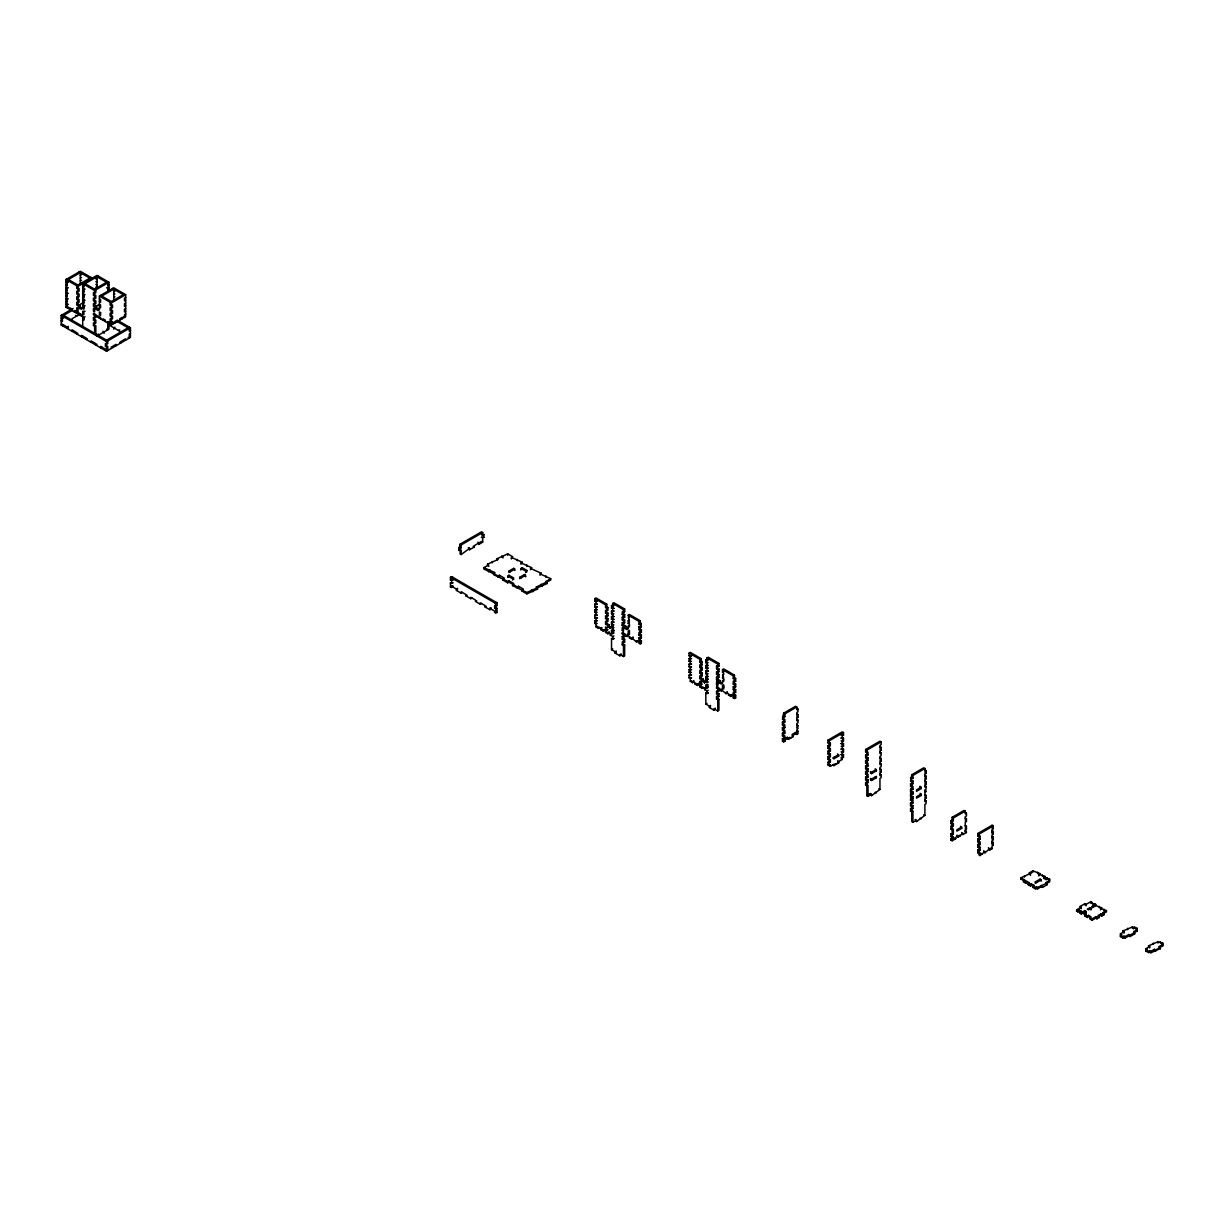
<?xml version="1.0" encoding="UTF-8"?>
<svg xmlns="http://www.w3.org/2000/svg" width="1224" height="1224" viewBox="0 0 1224 1224"><rect width="100%" height="100%" fill="white"/><g stroke="black" fill="none" stroke-linecap="round" stroke-linejoin="round"><path stroke-width="1.5" d="M85.083 316.741L83.89 317.429L65.974 307.102L65.974 279.531L80.294 271.254L92.244 278.139M68.36 279.531L80.294 272.631L80.294 283.662M67.167 281.597L65.974 282.285L68.36 282.285M80.294 275.385L81.503 274.696M67.167 284.351L65.974 285.039L67.167 285.728L67.167 282.974M80.294 278.139L81.503 277.45M67.167 287.105L65.974 287.793L68.36 287.793M80.294 280.908L81.503 280.22M67.167 289.858L65.974 290.547L67.167 291.236L67.167 288.482M91.05 277.45L76.714 285.728L76.714 288.482L79.101 288.482L79.101 291.236L76.714 291.236L76.714 294.005L79.101 294.005L79.101 296.759L76.714 296.759L76.714 299.513L79.101 299.513L79.101 302.267L76.714 302.267L76.714 305.021L83.89 309.167L83.89 306.398L82.697 305.709L83.89 305.021M67.167 292.613L65.974 293.316L68.36 293.316M65.974 279.531L77.908 286.416L97.017 275.385L108.951 282.285L108.951 290.547L107.758 289.858M98.211 276.073L83.89 284.351L83.89 287.105L82.697 286.416L83.89 285.728M67.167 295.382L65.974 296.07L67.167 296.759L67.167 294.005M67.167 298.136L65.974 298.824L68.36 298.824M83.89 288.482L82.697 289.17L85.083 289.17M67.167 300.89L65.974 301.578L67.167 302.267L67.167 299.513M83.89 291.236L82.697 291.924L83.89 292.613L83.89 289.858M67.167 303.644L65.974 304.332L68.36 304.332M83.89 294.005L82.697 294.693L85.083 294.693M94.63 289.17L106.565 282.285M65.974 307.102L68.36 307.102L67.167 307.79L67.167 305.021M83.89 296.759L82.697 297.447L83.89 298.136L83.89 295.382M75.521 311.233L74.327 311.921L74.327 310.544L76.714 311.921L77.908 311.233L76.714 310.544L76.714 307.79L81.503 309.167L81.503 307.79L83.89 307.79L82.697 308.479L82.697 283.662L94.63 290.547L108.951 282.285M83.89 299.513L82.697 300.201L85.083 300.201M70.747 308.479L69.554 309.167L69.554 307.79L71.941 309.167L71.941 310.544L62.393 316.052M117.672 320.397L130.448 327.772L130.448 337.426L106.565 351.212L61.2 325.018L61.2 315.364L73.134 308.479M83.89 302.267L77.908 305.709L77.908 286.416M106.565 287.793L108.951 287.793L107.758 287.105M62.393 317.429L61.2 318.118L63.587 318.118M85.083 283.662L95.824 289.858L95.824 292.613L93.437 292.613L93.437 295.382L95.824 295.382L95.824 298.136L93.437 298.136L93.437 300.89L95.824 300.89L95.824 303.644L93.437 303.644L93.437 306.398L99.404 309.856L99.404 296.07L113.725 287.793L125.674 294.693L125.674 316.741L111.338 325.018L93.437 314.675L93.437 313.298L95.824 314.675L95.824 317.429L93.437 317.429L93.437 320.198L95.824 320.198L95.824 322.952L93.437 322.952L93.437 325.706L95.824 325.706L95.824 334.902M83.89 306.398L85.083 305.709M101.791 296.07L113.725 289.17L113.725 300.201M62.393 320.198L61.2 320.887L62.393 321.575L62.393 318.806M113.725 291.924L114.918 291.236M61.2 325.018L62.393 324.329L67.167 327.083L68.36 326.395M80.294 313.987L71.941 318.806L71.941 320.198M76.714 311.921L76.714 313.298L77.908 312.61L81.503 314.675L82.697 313.987L82.697 311.233L85.083 311.233M113.725 294.693L114.918 294.005M63.587 325.018L62.393 325.706L62.393 324.329M82.697 315.364L81.503 316.052L81.503 314.675M95.824 307.79L97.017 307.102L94.63 305.709M113.725 297.447L114.918 296.759M99.404 308.479L98.211 310.544L95.824 309.167L95.824 306.398M124.481 294.005L110.145 302.267L110.145 305.021L112.531 305.021L112.531 307.79L110.145 307.79L110.145 310.544L112.531 310.544L112.531 313.298L110.145 313.298L110.145 316.052L112.531 316.052L112.531 318.806L110.145 318.806L110.145 321.575L111.338 322.264M68.36 327.772L67.167 328.46L67.167 327.083M83.89 318.806L82.697 319.495L83.89 320.198L83.89 317.429M99.404 296.07L111.338 302.955L125.674 294.693M125.674 297.447L124.481 298.136L124.481 300.89L125.674 300.201M95.824 316.052L97.017 315.364M73.134 330.526L71.941 331.214L71.941 329.837L76.714 332.591L76.714 333.984L77.908 333.28M125.674 302.955L124.481 303.644L124.481 306.398L125.674 305.709M125.674 308.479L124.481 309.167L124.481 311.921L125.674 311.233M82.697 336.049L81.503 336.738L81.503 335.361L86.277 338.115L86.277 339.492L87.47 338.803M107.758 322.952L108.951 322.264M110.145 322.952L112.531 321.575L112.531 324.329L110.145 324.329L110.145 322.952L107.758 321.575L107.758 329.837L106.565 329.149M125.674 313.987L124.481 314.675L124.481 317.429L123.287 316.741M97.017 336.049L108.951 329.149L108.951 321.805M114.918 327.083L113.725 329.149M118.499 330.526L119.692 329.837M97.017 344.311L95.824 345L95.824 343.623L91.05 340.869L91.05 342.246M105.371 340.869L129.254 327.083M61.2 315.364L106.565 341.557L130.448 327.772M101.791 347.065L100.597 347.769L100.597 346.377L105.371 349.146L105.371 350.523M130.448 330.526L129.254 331.214L129.254 328.46L116.479 321.086M130.448 333.28L129.254 333.984L129.254 338.115L128.061 337.426M482.684 532.517L461.188 544.925L459.994 553.875L461.188 554.564L461.188 550.433L458.801 550.433L459.994 544.236L481.491 531.828L482.684 532.517L482.684 535.271L483.878 534.582L483.878 537.336L481.491 537.336L483.878 537.336M458.801 550.433L459.994 549.744M469.542 548.367L468.348 547.679L469.542 549.744L469.542 548.367L461.188 554.564M469.542 549.744L474.331 546.99L474.331 545.613L481.491 541.467L482.684 542.171L482.684 538.024M477.911 542.171L479.104 544.236L482.684 542.171M450.447 580.069L452.834 580.069L450.447 580.069L450.447 577.315L451.641 576.626L497.005 602.82L497.005 605.574L494.618 605.574L494.618 608.328L497.005 608.328L497.005 612.474L494.618 612.474L494.618 611.097L489.845 608.328L489.845 609.705L491.038 607.639L489.845 608.328M451.641 578.003L452.834 577.315M450.447 582.823L452.834 582.823L450.447 582.823L450.447 586.969L452.834 586.969L452.834 585.592L450.447 586.969M487.458 564.218L488.651 566.284L487.458 564.218L498.199 559.399L497.005 558.71L497.005 560.087M497.005 558.71L507.746 553.875L512.535 556.645L511.326 558.71L512.535 556.645M537.596 589.035L536.403 586.969L537.596 589.035L526.856 593.854L522.082 591.1L523.275 589.035L518.502 586.281L517.308 586.969L508.939 582.134L507.746 582.823L502.972 580.069L504.166 578.003L499.392 575.249L498.199 575.938L483.878 569.038L483.878 567.661L488.651 564.907M451.641 587.658L451.641 586.281L456.414 589.035L457.608 588.346M483.878 567.661L494.618 572.495L494.618 573.872M456.414 589.035L456.414 590.412L457.608 589.723M494.618 572.495L493.425 574.561L507.746 581.446L508.939 580.757L513.728 583.527L512.535 585.592L526.856 592.477L547.143 583.527L545.95 581.446L550.723 578.692L550.723 580.069L536.403 586.969M522.082 563.53L522.082 562.153L511.326 557.333M456.414 590.412L461.188 593.166L462.381 592.477M520.889 564.218L522.082 562.153M461.188 593.166L461.188 591.789L465.962 594.543L465.962 595.92L467.155 595.231M508.939 571.118L513.728 568.349L514.922 569.038L508.939 572.495L508.939 571.118L510.133 571.807M508.939 575.249L507.746 577.315L508.939 575.249L513.728 578.003L512.535 580.069M522.082 567.661L520.889 569.741L522.082 567.661L526.856 570.43L525.662 572.495L526.856 570.43M530.436 569.741L531.629 567.661L520.889 562.841M465.962 595.92L470.735 598.689L471.944 598.001M502.972 580.069L504.166 579.38M531.629 567.661L530.436 568.349L541.176 573.184L539.983 575.249M470.735 598.689L470.735 597.312L475.524 600.066L475.524 601.443L476.717 600.755M525.662 575.249L519.695 578.692L519.695 577.315L524.469 574.561L525.662 576.626L524.469 574.561M475.524 601.443L480.298 604.197L481.491 603.509M512.535 585.592L513.728 584.904M541.176 573.184L539.983 573.872L550.723 578.692M480.298 604.197L480.298 602.82L485.071 605.574L485.071 606.951L486.265 606.263M494.618 602.82L495.812 602.132M450.447 577.315L495.812 603.509L497.005 602.82M522.082 591.1L523.275 590.412M494.618 608.328L497.005 608.328M594.803 598.628L595.996 597.939L606.752 604.136L606.752 606.905L605.559 607.594L605.559 604.824L594.803 598.628L594.803 601.382L597.19 601.382M594.803 601.382L595.996 600.693M594.803 604.136L597.19 604.136L594.803 604.136L594.803 606.905L597.19 606.905L594.803 606.905M594.803 609.659L597.19 609.659L594.803 609.659L594.803 612.413L597.19 612.413M605.559 604.824L606.752 604.136M594.803 612.413L595.996 611.725M611.526 608.282L613.913 608.282L611.526 608.282L611.526 605.528L613.913 605.528L612.719 606.217L612.719 603.447L613.913 602.759L624.653 608.971L624.653 611.725L622.266 611.725L622.266 614.479L624.653 614.479L624.653 617.233L622.266 617.233L622.266 620.002L624.653 620.002L624.653 622.756L622.266 622.756L622.266 625.51L624.653 626.887L625.846 626.198L625.846 627.575L624.653 628.264L624.653 626.887M594.803 615.167L597.19 615.167L594.803 615.167L594.803 617.921L597.19 617.921L594.803 617.921M605.559 607.594L607.946 607.594L607.946 610.348L605.559 610.348L605.559 613.102L607.946 613.102L607.946 615.856L605.559 615.856L605.559 618.61L607.946 618.61L607.946 621.379L605.559 621.379L605.559 624.133L607.946 625.51L609.139 624.821L609.139 626.198L607.946 626.887L607.946 625.51M605.559 613.102L607.946 613.102M594.803 620.69L597.19 620.69L594.803 620.69L594.803 623.444L597.19 623.444M611.526 611.036L613.913 611.036L611.526 611.036L611.526 613.79L613.913 613.79M594.803 623.444L595.996 622.756M611.526 613.79L612.719 613.102M605.559 618.61L607.946 618.61M611.526 616.544L613.913 616.544L611.526 616.544L611.526 619.313L613.913 619.313L611.526 619.313M612.719 603.447L623.46 609.659L624.653 608.971M595.996 624.133L595.996 626.887L597.19 626.198M595.996 626.887L598.383 628.264L599.576 627.575M605.559 624.133L606.752 623.444L609.139 624.821M622.266 614.479L624.653 614.479M598.383 628.264L598.383 626.887L600.785 628.264L601.978 627.575M611.526 622.067L613.913 622.067L611.526 622.067L611.526 624.821L613.913 624.821M600.785 628.264L600.785 629.641L601.978 628.952M622.266 617.233L624.653 617.233M611.526 624.821L612.719 624.133M624.653 628.264L627.04 629.641L627.04 628.264L628.233 628.952L628.233 626.198L629.427 626.887L629.427 624.133L628.233 623.444L628.233 620.69L629.427 621.379L628.233 615.167L629.427 614.479L640.183 620.69L641.376 626.887L638.974 626.887L638.974 629.641L641.376 629.641L641.376 632.395L638.974 632.395L638.974 635.164L641.376 635.164L641.376 637.918L638.974 637.918L638.974 640.672L641.376 640.672L641.376 643.426L638.974 643.426L638.974 642.049L636.587 640.672L636.587 642.049L637.781 641.361M600.785 629.641L603.172 631.018L604.365 630.329M605.559 629.641L606.752 630.329L606.752 627.575L605.559 626.887L605.559 629.641L607.946 629.641L605.559 631.018L603.172 629.641L603.172 631.018M611.526 626.198L610.332 628.264L611.526 626.198L613.913 627.575L612.719 628.264L609.139 626.198M622.266 620.002L624.653 620.002M628.233 617.921L629.427 617.233M605.559 631.018L605.559 632.41L606.752 631.706M622.266 622.756L624.653 622.756M611.526 630.329L613.913 630.329L611.526 630.329L611.526 633.099L613.913 633.099L612.719 632.41M628.233 620.69L629.427 620.002M622.266 624.821L623.46 624.133M605.559 632.41L607.946 633.787L609.139 631.706M622.266 625.51L623.46 624.821L625.846 626.198M613.913 635.853L612.719 636.541L610.332 635.164L610.332 633.787L613.913 631.706M628.233 623.444L629.427 622.756M610.332 635.164L611.526 634.476M628.233 626.198L629.427 625.51M623.46 628.264L622.266 627.575L622.266 630.329L623.46 629.641M627.04 628.264L628.233 627.575M628.233 615.167L638.974 621.379L640.183 620.69M611.526 638.607L613.913 638.607L611.526 638.607L611.526 649.638L615.106 651.703L616.299 651.015M621.073 653.769L619.88 655.834L619.88 654.457L623.46 656.523L624.653 655.834L624.653 644.803L622.266 644.803L622.266 642.049L624.653 642.049L624.653 639.295L622.266 639.295L622.266 636.541L624.653 636.541L624.653 633.787L622.266 632.395L622.266 633.787L623.46 631.706M638.974 621.379L638.974 624.133L640.183 623.444M622.266 633.787L624.653 633.787M638.974 624.133L641.376 624.133M622.266 636.541L624.653 636.541M625.846 634.476L624.653 635.164L627.04 636.541L628.233 634.476L627.04 636.541M638.974 626.887L641.376 626.887M629.427 631.706L628.233 631.018L628.233 633.787L629.427 633.099M622.266 639.295L624.653 639.295M638.974 629.641L641.376 629.641M627.04 635.164L629.427 636.541L629.427 637.918L630.62 637.23M611.526 649.638L612.719 648.949M631.813 639.295L633.007 637.23L631.813 639.295L629.427 637.918M622.266 644.803L624.653 644.803M638.974 635.164L641.376 635.164M638.974 637.918L641.376 637.918M615.106 651.703L615.106 653.081L616.299 652.392M638.974 640.672L641.376 640.672M689.097 655.819L691.484 655.819L689.097 655.819L689.097 653.065L690.29 652.377L701.031 658.573L702.239 664.785L699.837 664.785L699.837 667.539L702.239 667.539L702.239 670.293L699.837 670.293L699.837 673.062L702.239 673.062L702.239 675.816L699.837 675.816L699.837 678.57L702.239 679.947L703.433 679.259L703.433 680.636L701.031 682.013L699.837 681.324L699.837 684.078L701.031 684.767L701.031 680.636M689.097 658.573L691.484 658.573L689.097 658.573L689.097 661.342L691.484 661.342M689.097 661.342L690.29 660.654M689.097 664.096L691.484 664.096L689.097 664.096L689.097 666.851L691.484 666.851L689.097 666.851M689.097 653.065L699.837 659.277L701.031 658.573M699.837 659.277L699.837 662.031L701.031 661.342M708.206 662.719L705.82 662.719L705.82 659.966L708.206 659.966L707.013 660.654L707.013 657.885L708.206 657.196L718.947 663.408L718.947 666.162L716.56 666.162L716.56 668.916L718.947 668.916L718.947 671.67L716.56 671.67L716.56 674.439L718.947 674.439L718.947 677.193L716.56 677.193L716.56 679.947L718.947 681.324L720.14 680.636L720.14 682.013L722.527 683.39L722.527 680.636L723.721 679.947M689.097 669.605L691.484 669.605L689.097 669.605L689.097 672.374L691.484 672.374M699.837 662.031L702.239 662.031M689.097 672.374L690.29 671.67M705.82 662.719L707.013 662.031M699.837 667.539L702.239 667.539M689.097 675.128L691.484 675.128L689.097 675.128L689.097 677.882L691.484 677.882L689.097 677.882M705.82 665.473L708.206 665.473L705.82 665.473L705.82 668.227L708.206 668.227L705.82 668.227M699.837 673.062L702.239 673.062M705.82 670.981L708.206 670.981L705.82 670.981L705.82 673.751L708.206 673.751M707.013 657.885L717.754 664.096L718.947 663.408M690.29 678.57L690.29 681.324L691.484 680.636M716.56 666.162L718.947 666.162M705.82 673.751L707.013 673.062M690.29 681.324L692.677 682.701L693.87 680.636M699.837 678.57L701.031 677.882L703.433 679.259M716.56 668.916L718.947 668.916M705.82 676.505L708.206 676.505L705.82 676.505L705.82 679.259L708.206 679.259L705.82 679.259M692.677 682.701L692.677 681.324L695.064 682.701L695.064 684.078L696.257 683.39M697.451 685.455L698.644 683.39L697.451 685.455L695.064 684.078M722.527 669.605L723.721 668.916L734.461 675.128L734.461 677.882L733.268 678.57L733.268 675.816L722.527 669.605L722.527 672.359L723.721 673.062L722.527 677.882L723.721 678.57L723.721 681.324L722.527 680.636M699.837 684.078L702.239 684.078L699.837 685.455L697.451 684.078M705.82 680.636L704.626 682.701L705.82 680.636L708.206 682.013L707.013 682.701L703.433 680.636M716.56 674.439L718.947 674.439M722.527 672.359L723.721 671.67M699.837 685.455L699.837 686.848L701.031 686.159M716.56 677.193L718.947 677.193M722.527 675.128L723.721 674.439M716.56 679.259L717.754 678.57M699.837 686.848L702.239 688.225L703.433 687.536M707.013 686.848L708.206 687.536L705.82 687.536L705.82 684.767L708.206 684.767M716.56 679.947L717.754 679.259L720.14 680.636M708.206 690.29L707.013 690.979L704.626 689.602L704.626 688.225L708.206 686.159M722.527 677.882L723.721 677.193M716.56 682.013L717.754 681.324L717.754 685.455L716.56 684.767L716.56 682.013L717.754 682.701M704.626 689.602L705.82 688.913M718.947 681.324L718.947 682.701L720.14 682.013M716.56 684.767L717.754 684.078M722.527 682.013L721.334 684.078L718.947 682.701M733.268 675.816L734.461 675.128M705.82 693.044L708.206 693.044L705.82 693.044L705.82 704.075L709.4 706.141L710.593 705.452M716.56 686.848L717.754 686.159L716.56 688.225L716.56 686.848L718.947 688.225L718.947 690.979L716.56 690.979L716.56 693.733L718.947 693.733L718.947 696.487L716.56 696.487L716.56 699.241L718.947 699.241L718.947 710.272L717.754 710.96L714.173 708.895L714.173 710.272L715.367 708.206L714.173 708.895M722.527 685.455L723.721 684.767L723.721 688.913L722.527 688.225L722.527 685.455L723.721 686.159M716.56 688.225L718.947 688.225M733.268 678.57L735.655 678.57L735.655 681.324L733.268 681.324L733.268 684.078L735.655 684.078L735.655 686.848L733.268 686.848L733.268 689.602L735.655 689.602L735.655 692.356L733.268 692.356L733.268 695.11L735.655 695.11L735.655 697.864L733.268 697.864L733.268 696.487L730.881 695.11L730.881 696.487L732.074 694.421L730.881 695.11M720.14 688.913L718.947 689.602L721.334 690.979L722.527 688.913L720.14 690.29M722.527 688.225L723.721 687.536M716.56 693.733L718.947 693.733M733.268 684.078L735.655 684.078M716.56 696.487L718.947 696.487M733.268 686.848L735.655 686.848M705.82 704.075L707.013 703.387M716.56 699.241L718.947 699.241M721.334 690.979L721.334 689.602L726.107 693.733L727.301 691.667M733.268 689.602L735.655 689.602M726.107 693.733L726.107 692.356L728.494 693.733L728.494 695.11L729.688 694.421M709.4 706.141L709.4 707.518L710.593 706.829M733.268 695.11L735.655 695.11M733.268 697.864L735.655 697.864M782.457 738.669L784.844 740.046L784.844 741.438L782.457 741.438L782.457 738.669L784.844 738.669L784.844 735.915L782.457 735.915L782.457 733.161L784.844 733.161L784.844 730.407L782.457 730.407L782.457 727.653L784.844 727.653L784.844 724.883L782.457 724.883L782.457 722.129L784.844 722.129L784.844 719.375L782.457 719.375L783.651 713.164L795.585 706.279L796.793 706.967L796.793 709.721L797.987 709.033L797.987 711.787L796.793 712.475L796.793 715.244L797.987 714.556L797.987 717.31L796.793 717.998L796.793 720.752L797.987 720.064L797.987 722.818L796.793 723.506L796.793 726.26L797.987 725.572L796.793 731.784L797.987 731.095L797.987 733.849L795.585 733.849L795.585 732.472L796.793 734.538M783.651 713.164L784.844 713.867L796.793 706.967M782.457 716.621L784.844 716.621L784.844 713.867M782.457 722.129L784.844 722.129M782.457 724.883L783.651 724.195M782.457 727.653L784.844 727.653M782.457 733.161L784.844 733.161M782.457 735.915L783.651 735.226M787.231 737.292L788.424 739.357L787.231 737.292L783.651 739.357L783.651 742.127M795.585 732.472L792.005 734.538L793.198 735.226L796.793 733.161M784.844 740.046L788.424 737.98M788.424 739.357L793.198 736.603L793.198 735.226M832.748 764.954L833.942 765.643L833.942 764.266L830.362 766.331L827.975 764.954L827.975 762.185L830.362 762.185L830.362 759.431L827.975 759.431L827.975 756.677L830.362 756.677L830.362 753.923L827.975 753.923L827.975 751.169L830.362 751.169L830.362 748.399L827.975 748.399L827.975 745.646L830.362 745.646L830.362 742.892L827.975 742.892L827.975 740.138L842.296 731.86L843.489 732.549L843.489 735.303L841.102 735.303M827.975 740.138L829.168 740.826L843.489 732.549M827.975 742.892L830.362 742.892M827.975 745.646L830.362 745.646M843.489 738.072L841.102 738.072L843.489 738.072L843.489 740.826L841.102 740.826M827.975 748.399L829.168 747.711M827.975 751.169L830.362 751.169M843.489 743.58L841.102 743.58L843.489 743.58L843.489 746.334L841.102 746.334M827.975 753.923L830.362 753.923M827.975 756.677L830.362 756.677M843.489 749.103L841.102 749.103L843.489 749.103L843.489 751.857L841.102 751.857M827.975 759.431L829.168 758.742M827.975 762.185L830.362 762.185M833.942 758.742L838.715 755.988L838.715 754.611L832.748 758.054L833.942 758.742L833.942 757.365M843.489 754.611L841.102 754.611L843.489 754.611L843.489 757.365L841.102 757.365M827.975 764.954L830.362 764.954L830.362 766.331M830.362 764.954L829.168 765.643L829.168 762.889M837.522 760.808L838.715 761.496L842.296 759.431L842.296 758.054M833.942 765.643L838.715 762.889L838.715 761.496M866.821 783.238L866.821 795.646L868.015 796.334L868.015 785.303L865.628 785.303L865.628 782.549L868.015 782.549L868.015 779.795L865.628 779.795L865.628 777.041L868.015 777.041L868.015 774.287L865.628 774.287L865.628 771.518L868.015 771.518L868.015 768.764L865.628 768.764L865.628 766.01L868.015 766.01L868.015 763.256L865.628 763.256L865.628 760.502L868.015 760.502L868.015 757.732L865.628 757.732L865.628 754.978L868.015 754.978L868.015 752.225L865.628 752.225L865.628 749.471L879.949 741.193L881.142 741.882L881.142 744.636L879.949 745.339L879.949 748.093L881.142 747.405L881.142 750.159L879.949 750.847L879.949 753.601L881.142 752.913L881.142 755.667L879.949 756.356L879.949 759.125L881.142 758.421L881.142 761.19L879.949 761.879L879.949 764.633L881.142 763.944L881.142 766.698L879.949 767.387L879.949 770.141L881.142 769.452L881.142 772.222L879.949 772.91L879.949 775.664L881.142 774.976L881.142 777.73L879.949 778.418L879.949 789.449L871.595 795.646L870.402 793.58L871.595 795.646M865.628 749.471L866.821 750.159L881.142 741.882M865.628 754.978L868.015 754.978M865.628 757.732L868.015 757.732M865.628 760.502L868.015 760.502M865.628 766.01L868.015 766.01M865.628 768.764L868.015 768.764M865.628 771.518L868.015 771.518M865.628 777.041L868.015 777.041M871.595 773.599L876.369 770.829L876.369 769.452L870.402 772.91L871.595 773.599L870.402 771.518M865.628 779.795L868.015 779.795M865.628 782.549L868.015 782.549M871.595 780.484L876.369 777.73L876.369 776.353L870.402 779.795L871.595 780.484L870.402 778.418M866.821 795.646L870.402 793.58M868.015 796.334L871.595 794.269M912.951 798.844L910.564 798.844L910.564 800.221L912.951 798.844L912.951 796.778L910.564 796.778L910.564 794.024L912.951 794.024L912.951 791.959L910.564 791.959L910.564 789.205L912.951 789.205L912.951 786.435L910.564 786.435L910.564 783.681L912.951 783.681L912.951 780.927L910.564 780.927L911.758 774.716L923.692 767.831L924.885 768.519L924.885 771.273L926.078 770.584L926.078 773.338L924.885 774.027L924.885 776.796L926.078 776.108L926.078 778.862L924.885 779.55L924.885 782.304L926.078 781.616L926.078 784.37L924.885 785.058L924.885 787.124L926.078 786.435L926.078 789.205L924.885 789.893L924.885 791.959L926.078 791.27L924.885 793.336L924.885 796.09L926.078 795.401L926.078 798.155L924.885 798.844L924.885 801.598L926.078 800.909L926.078 803.678L924.885 804.367L924.885 815.383L916.531 821.595L915.338 819.529L916.531 821.595M911.758 774.716L912.951 775.419L924.885 768.519M910.564 778.173L912.951 778.173L912.951 775.419M910.564 780.927L912.951 780.927M910.564 783.681L912.951 783.681M910.564 786.435L911.758 785.747M910.564 789.205L912.951 789.205M910.564 791.959L912.951 791.959M921.305 787.124L916.531 789.893L916.531 791.27L921.305 788.501L920.111 786.435L921.305 788.501M910.564 794.024L912.951 794.024M910.564 796.778L912.951 796.778M921.305 795.401L916.531 798.155L916.531 796.778L921.305 794.024L921.305 795.401L920.111 793.336M911.758 809.186L911.758 821.595L912.951 822.283L912.951 811.252L910.564 811.252L910.564 808.498L912.951 808.498L912.951 805.744L910.564 805.744L910.564 802.99L912.951 802.99L912.951 800.221L910.564 800.221M910.564 802.99L912.951 802.99M910.564 805.744L912.951 805.744M910.564 808.498L912.951 808.498M910.564 811.252L912.951 811.252M912.951 822.283L916.531 820.218M965.262 811.13L953.328 818.03L953.328 820.784L952.134 820.095L952.134 817.326L964.068 810.441L965.262 811.13L965.262 813.884L966.455 813.195L966.455 815.949L965.262 816.638L965.262 819.407L966.455 818.718L966.455 821.472L965.262 822.161L965.262 826.98L966.455 826.292L966.455 829.046L965.262 829.734L965.262 831.815L966.455 832.504L965.262 830.423M953.328 838.7L950.941 838.7L950.941 840.077L953.328 838.7L953.328 836.635L950.941 836.635L950.941 833.881L953.328 833.881L953.328 829.046L950.941 829.046L950.941 826.292L953.328 826.292L953.328 823.538L950.941 823.538L950.941 820.784L952.134 820.095M950.941 820.784L953.328 820.784M950.941 823.538L953.328 823.538M950.941 826.292L953.328 826.292M950.941 829.046L952.134 828.357M950.941 833.881L953.328 833.881M961.681 828.357L956.908 831.127L956.908 829.734L961.681 826.98L961.681 828.357L960.488 826.292M950.941 836.635L952.134 835.946M958.101 835.946L956.908 835.258L958.101 837.323L958.101 835.946L955.714 837.323L955.714 838.7L952.134 840.766L950.941 840.077M965.262 831.815L966.455 831.127M958.101 837.323L962.875 833.192L962.875 834.569L961.681 832.504M962.875 834.569L966.455 832.504M978.94 850.741L978.94 854.872L980.133 855.561L980.133 852.807L977.746 852.807L977.746 850.053L980.133 850.053L980.133 847.283L977.746 847.283L977.746 844.529L980.133 844.529L980.133 841.775L977.746 841.775L977.746 839.021L980.133 839.021L980.133 836.267L977.746 836.267L977.746 833.498L992.083 825.236L993.276 825.925L993.276 828.679L992.083 829.367L992.083 833.498L993.276 834.187L993.276 831.433L992.083 830.744M977.746 833.498L978.94 834.187L993.276 825.925M977.746 836.267L980.133 836.267M977.746 839.021L980.133 839.021M992.083 832.121L993.276 831.433M977.746 841.775L978.94 841.087M993.276 834.187L992.083 834.875L992.083 839.021L993.276 839.71L993.276 836.956L992.083 836.267M977.746 844.529L980.133 844.529M992.083 837.644L993.276 836.956M977.746 847.283L980.133 847.283M993.276 839.71L992.083 840.398L992.083 844.529L993.276 845.218L993.276 842.464L992.083 841.775M977.746 850.053L980.133 850.053M992.083 843.152L993.276 842.464M977.746 852.807L978.94 852.118M993.276 845.218L992.083 845.906L992.083 848.66L989.696 850.053L988.502 847.972L989.696 850.053M989.696 848.66L984.922 852.807L983.714 850.741M980.133 855.561L984.922 851.43L984.922 852.807M1044.852 877.761L1043.659 878.449L1043.659 877.072L1049.626 879.138L1049.626 881.892L1037.677 887.4L1035.29 887.4L1031.71 885.334L1030.516 886.023L1028.129 884.646L1029.323 882.581L1020.969 879.138L1020.969 877.761L1031.71 872.926M1029.323 872.926L1030.516 874.992L1029.323 872.926L1032.903 870.861L1040.063 873.615L1038.87 875.68L1040.063 873.615M1020.969 879.138L1022.162 878.449M1024.549 881.204L1024.549 879.826L1023.356 880.515L1023.356 881.892L1025.743 883.269L1026.936 882.581L1034.096 885.334L1032.903 887.4L1032.903 884.646M1044.852 879.138L1044.852 876.384L1038.87 874.303M1028.129 884.646L1029.323 883.957M1035.29 881.892L1040.063 879.138L1041.272 879.826L1035.29 883.269L1035.29 881.892L1036.483 882.581M1043.659 877.072L1044.852 876.384M1032.903 886.023L1034.096 885.334M1048.433 881.204L1049.626 879.138M1032.903 887.4L1035.29 888.777L1037.677 888.777L1041.272 886.712L1042.466 887.4L1047.239 884.646L1046.046 882.581L1047.239 884.646M1046.046 882.581L1049.626 880.515L1048.433 879.826M1080.18 906.433L1081.373 908.499L1080.18 906.433L1084.954 903.679L1086.147 904.368L1090.936 901.598L1092.129 903.679M1081.373 912.63L1076.6 911.253L1076.6 909.876L1081.373 907.122M1076.6 911.253L1078.987 909.876L1081.373 911.253L1081.373 914.007L1080.18 913.318L1081.373 911.253M1090.936 901.598L1090.936 902.975L1092.129 902.287M1090.936 902.975L1095.709 904.368L1095.709 905.745L1092.129 907.81L1092.129 906.433L1095.709 904.368M1080.18 913.318L1084.954 910.564L1086.147 912.63L1084.954 910.564M1089.743 907.81L1087.34 909.187L1088.549 909.876L1090.936 908.499L1090.936 909.876L1089.743 907.81L1090.936 908.499M1081.373 914.007L1086.147 911.253M1086.147 914.007L1084.954 916.072L1087.34 917.464L1088.549 916.761L1088.549 915.384L1087.34 916.072L1083.76 914.007L1083.76 912.63L1086.147 914.007L1084.954 916.072M1100.483 909.876L1101.677 907.81L1094.516 905.056L1094.516 903.679M1101.677 907.81L1100.483 908.499L1106.45 910.564L1106.45 911.941L1098.096 915.384L1099.29 917.464L1096.903 918.841L1095.709 918.153L1092.129 920.219L1089.743 918.841L1090.936 916.761L1088.549 915.384M1089.743 917.464L1092.129 918.841L1095.709 916.761L1096.903 917.464L1100.483 915.384L1101.677 916.072L1104.063 914.695L1102.87 912.63L1104.063 914.695M1102.87 912.63L1106.45 910.564M1122.836 931.051L1132.384 926.92L1137.157 928.297L1137.157 931.051L1129.997 935.182L1128.803 934.493L1125.223 936.559L1122.836 936.559L1120.434 935.182L1121.643 934.493L1120.434 936.559L1120.434 933.805L1124.03 931.739L1124.03 933.116L1122.836 931.051L1124.03 931.739M1137.157 928.297L1135.964 928.985L1137.157 929.674L1133.577 931.739L1134.77 933.805L1129.997 936.559L1128.803 935.87L1125.223 937.936L1122.836 937.936L1120.434 936.559M1148.479 945.861L1158.026 941.715L1162.8 943.092L1162.8 945.861L1155.64 949.992L1154.446 949.304L1150.866 951.369L1148.479 951.369L1146.092 949.992L1147.286 949.304L1146.092 951.369L1146.092 948.615L1149.673 946.55L1149.673 947.927L1148.479 945.861L1149.673 946.55M1162.8 943.092L1161.607 943.781L1162.8 944.469L1159.22 946.55L1160.413 948.615L1159.22 946.55M1146.092 951.369L1150.866 952.746L1160.413 948.615M107.758 284.351L108.951 285.039L107.758 285.728L107.758 282.974L97.017 276.762L97.017 287.793L95.824 287.105M95.824 278.827L97.017 279.531M112.531 288.482L123.287 294.693M79.101 271.942L89.857 278.139M95.824 281.597L97.017 282.285M95.824 284.351L97.017 285.039M924.885 769.896L926.078 770.584M100.597 295.382L111.338 301.578M879.949 746.716L881.142 747.405M924.885 772.65L926.078 773.338M67.167 278.827L77.908 285.039M99.404 298.824L100.597 299.513L100.597 302.267L99.404 301.578M879.949 749.471L881.142 750.159M924.885 775.419L926.078 776.108M879.949 752.225L881.142 752.913M924.885 778.173L926.078 778.862M924.885 780.927L926.078 781.616M796.793 708.344L797.987 709.033M842.296 734.614L843.489 735.303M99.404 307.102L100.597 307.79L100.597 305.021L99.404 304.332L94.63 307.102L94.63 290.547M879.949 757.732L881.142 758.421M924.885 783.681L926.078 784.37M623.46 611.036L624.653 611.725M911.758 777.485L912.951 778.173M924.885 785.747L926.078 786.435M611.526 605.528L612.719 606.217M705.82 659.966L707.013 660.654M879.949 760.502L881.142 761.19M734.461 677.882L735.655 678.57M796.793 713.867L797.987 714.556M842.296 740.138L843.489 740.826M82.697 302.955L83.89 303.644L83.89 300.89M483.878 534.582L481.491 534.582L482.684 535.271M879.949 763.256L881.142 763.944M965.262 812.506L966.455 813.195M993.276 828.679L992.083 827.99L992.083 825.236M113.725 322.264L114.918 322.952L114.918 321.575L117.305 320.183L117.305 321.575M606.752 606.905L607.946 607.594M717.754 670.981L718.947 671.67M734.461 680.636L735.655 681.324M796.793 716.621L797.987 717.31M924.885 790.582L926.078 791.27M77.908 304.332L80.294 305.709L79.101 307.79M701.031 664.096L702.239 664.785M796.793 719.375L797.987 720.064M842.296 745.646L843.489 746.334M879.949 768.764L881.142 769.452M924.885 794.713L926.078 795.401M965.262 818.03L966.455 818.718M108.951 325.018L121.696 332.362M640.183 631.706L641.376 632.395M783.651 715.933L784.844 716.621M879.949 771.518L881.142 772.222M924.885 797.467L926.078 798.155M965.262 820.784L966.455 821.472M606.752 615.167L607.946 615.856M796.793 724.883L797.987 725.572M842.296 751.169L843.489 751.857M876.369 770.829L875.175 768.764M82.697 313.987L83.89 314.675L83.89 311.921M879.949 774.287L881.142 774.976M924.885 800.221L926.078 800.909M124.481 339.492L125.674 340.18L125.674 338.803L120.901 341.557L120.901 342.934L119.692 342.246M520.889 568.349L526.856 571.807M545.95 582.823L547.143 583.527M734.461 691.667L735.655 692.356M796.793 727.653L797.987 728.341M952.134 817.326L953.328 818.03M965.262 825.603L966.455 826.292M701.031 675.128L702.239 675.816M796.793 730.407L797.987 731.095M842.296 756.677L843.489 757.365M622.266 630.329L623.46 631.018L623.46 626.887M628.233 633.787L629.427 634.476L629.427 630.329M965.262 828.357L966.455 829.046M75.521 315.364L76.714 316.052M102.984 331.214L104.178 333.28M838.715 755.988L837.522 753.923M875.175 777.041L876.369 777.73M473.137 546.302L474.331 546.99M514.922 570.43L513.728 568.349M631.813 637.918L636.587 642.049M640.183 642.738L641.376 643.426M841.102 758.742L842.296 759.431M910.564 798.844L911.758 799.532L911.758 802.286M728.494 695.11L730.881 696.487M835.135 756.677L836.329 757.365M1135.964 930.362L1137.157 931.051M1161.607 945.173L1162.8 945.861M607.946 626.887L610.332 628.264M704.626 682.701L702.239 681.324L702.239 679.947M717.754 690.29L718.947 690.979M990.889 847.972L992.083 848.66M1092.129 906.433L1093.323 907.122M98.211 333.984L99.404 336.049M519.695 577.315L520.889 578.003M62.393 314.675L107.758 340.869L107.758 343.623L105.371 343.623L105.371 346.377L107.758 346.377L107.758 350.523L106.565 349.834M459.994 544.236L461.188 544.925M792.005 735.915L793.198 736.603M837.522 762.185L838.715 762.889M1133.577 933.116L1134.77 933.805M1041.272 881.204L1040.063 879.138M459.994 546.99L461.188 547.679M610.332 633.787L607.946 632.41L607.946 633.787M623.46 641.361L624.653 642.049M704.626 688.225L702.239 686.848L702.239 688.225M789.618 737.292L790.811 737.98M835.135 763.577L836.329 764.266M878.756 788.761L879.949 789.449M923.692 814.694L924.885 815.383M959.295 835.258L960.488 835.946M458.801 547.679L459.994 548.367M507.746 575.938L513.728 579.38M1098.096 916.761L1099.29 917.464M875.175 792.203L876.369 792.892M920.111 818.152L921.305 818.841M954.521 838.012L955.714 838.7M981.327 853.495L982.52 854.184M1120.434 933.805L1121.643 934.493M1146.092 948.615L1147.286 949.304M783.651 740.75L784.844 741.438M1020.969 877.761L1024.549 879.826M1076.6 909.876L1077.793 911.941M950.941 838.7L952.134 840.766M615.106 653.081L619.88 655.834M709.4 707.518L714.173 710.272M495.812 604.886L497.005 605.574M495.812 611.786L497.005 612.474M485.071 606.951L489.845 609.705M1160.413 941.715L1160.413 943.092M1158.026 941.715L1158.026 943.092M1155.64 949.992L1155.64 951.369M1154.446 949.304L1154.446 950.681M1153.253 943.092L1153.253 944.469M1150.866 951.369L1150.866 952.746M1149.673 950.681L1149.673 952.058M1148.479 951.369L1148.479 952.746M1134.77 926.92L1134.77 928.297M1133.577 927.608L1133.577 928.985M1132.384 926.92L1132.384 928.297M1129.997 935.182L1129.997 936.559M1128.803 934.493L1128.803 935.87M1127.61 928.297L1127.61 929.674M1125.223 936.559L1125.223 937.936M1124.03 935.87L1124.03 937.247M1122.836 936.559L1122.836 937.936M1104.063 909.187L1104.063 910.564M1101.677 914.695L1101.677 916.072M1100.483 914.007L1100.483 915.384M1099.29 906.433L1099.29 907.81M1096.903 917.464L1096.903 918.841M1095.709 916.761L1095.709 918.153M1093.323 904.368L1093.323 905.745M1092.129 918.841L1092.129 920.219M1087.34 916.072L1087.34 917.464M1086.147 904.368L1086.147 905.745M1084.954 903.679L1084.954 905.056M1078.987 909.876L1078.987 911.253M1047.239 877.761L1047.239 879.138M1046.046 878.449L1046.046 879.826M1042.466 874.992L1042.466 876.384M1042.466 886.023L1042.466 887.4M1041.272 885.334L1041.272 886.712M1037.677 872.238L1037.677 873.615M1037.677 887.4L1037.677 888.777M1036.483 886.712L1036.483 888.089M1035.29 887.4L1035.29 888.777M1032.903 870.861L1032.903 872.238M1031.71 883.957L1031.71 885.334M1030.516 884.646L1030.516 886.023M1026.936 881.204L1026.936 882.581M1025.743 881.892L1025.743 883.269M1024.549 875.68L1024.549 877.072M978.94 834.187L978.94 838.333M978.94 839.71L978.94 843.841M978.94 845.218L978.94 849.364M952.134 821.472L952.134 825.603M952.134 826.98L952.134 829.734M952.134 829.964L952.134 833.192M952.134 834.569L952.134 837.323M911.758 778.862L911.758 782.993M911.758 784.37L911.758 788.501M911.758 789.893L911.758 793.336M911.758 794.713L911.758 798.155M911.758 803.678L911.758 807.809M866.821 750.159L866.821 754.29M866.821 755.667L866.821 759.813M866.821 761.19L866.821 765.321M866.821 766.698L866.821 770.829M866.821 772.206L866.821 776.353M866.821 777.73L866.821 781.861M842.296 736.007L842.296 738.761M842.296 741.514L842.296 744.269M842.296 747.023L842.296 749.792M842.296 752.546L842.296 755.3M829.168 740.826L829.168 744.957M829.168 746.334L829.168 750.48M829.168 751.857L829.168 755.988M829.168 757.365L829.168 761.496M783.651 717.31L783.651 721.441M783.651 722.818L783.651 726.949M783.651 728.341L783.651 732.472M783.651 733.849L783.651 737.98M734.461 679.259L734.461 683.39M734.461 684.767L734.461 688.913M734.461 690.29L734.461 694.421M734.461 695.798L734.461 698.552M717.754 664.096L717.754 668.227M717.754 669.605L717.754 673.751M717.754 675.128L717.754 679.259M717.754 688.913L717.754 693.044M717.754 694.421L717.754 698.552M717.754 699.944L717.754 710.96M707.013 663.408L707.013 666.162M707.013 668.916L707.013 671.67M707.013 674.439L707.013 677.193M707.013 679.947L707.013 682.701M707.013 685.455L707.013 688.225M707.013 690.979L707.013 693.733M701.031 662.719L701.031 666.851M701.031 668.227L701.031 672.374M701.031 673.751L701.031 677.882M690.29 656.508L690.29 659.277M690.29 662.031L690.29 664.785M690.29 667.539L690.29 670.293M690.29 673.062L690.29 675.816M640.183 624.821L640.183 628.952M640.183 630.329L640.183 634.476M640.183 635.853L640.183 639.984M640.183 641.361L640.183 644.115M623.46 609.659L623.46 613.79M623.46 615.167L623.46 619.313M623.46 620.69L623.46 624.821M623.46 634.476L623.46 638.607M623.46 639.984L623.46 644.115M623.46 645.492L623.46 656.523M612.719 608.971L612.719 611.725M612.719 614.479L612.719 617.233M612.719 620.002L612.719 622.756M612.719 625.51L612.719 628.264M612.719 629.641L612.719 633.787M612.719 636.541L612.719 639.295M606.752 608.282L606.752 612.413M606.752 613.79L606.752 617.921M606.752 619.313L606.752 623.444M595.996 602.07L595.996 604.824M595.996 607.594L595.996 610.348M595.996 613.102L595.996 615.856M595.996 618.61L595.996 621.379M545.95 575.938L545.95 577.315M542.37 584.904L542.37 586.281M541.176 584.215L541.176 585.592M532.822 590.412L532.822 591.789M531.629 589.723L531.629 591.1M526.856 564.907L526.856 566.284M526.856 592.477L526.856 593.854M518.502 586.281L518.502 587.658M517.308 559.399L517.308 560.776M517.308 586.969L517.308 588.346M508.939 580.757L508.939 582.134M507.746 553.875L507.746 555.252M507.746 581.446L507.746 582.823M502.972 556.645L502.972 558.022M501.779 555.956L501.779 557.333M499.392 575.249L499.392 576.626M498.199 575.938L498.199 577.315M495.812 603.509L495.812 607.639M495.812 609.017L495.812 613.163M492.232 561.464L492.232 562.841M489.845 569.741L489.845 571.118M488.651 570.43L488.651 571.807M479.104 542.859L479.104 544.236M451.641 580.757L451.641 583.527M122.094 318.806L122.094 317.429L119.692 318.806L119.692 320.183M116.112 345.688L116.112 344.311L111.338 347.065L111.338 348.457M111.338 302.955L111.338 325.018M107.758 288.482L107.758 291.236M106.565 341.557L106.565 351.212M105.371 321.575L105.371 320.183L102.984 318.806L102.984 320.183M100.597 318.806L100.597 317.429L98.211 316.052L99.404 318.118M94.63 313.987L94.63 333.754M82.697 316.741L82.697 326.854M79.101 313.298L79.101 314.675M77.908 308.479L77.908 311.233M94.63 309.167L93.437 308.479L93.437 311.233L94.63 311.921L94.63 309.167M100.597 312.61L99.404 311.921L99.404 314.675L100.597 315.364L100.597 312.61"/></g></svg>
